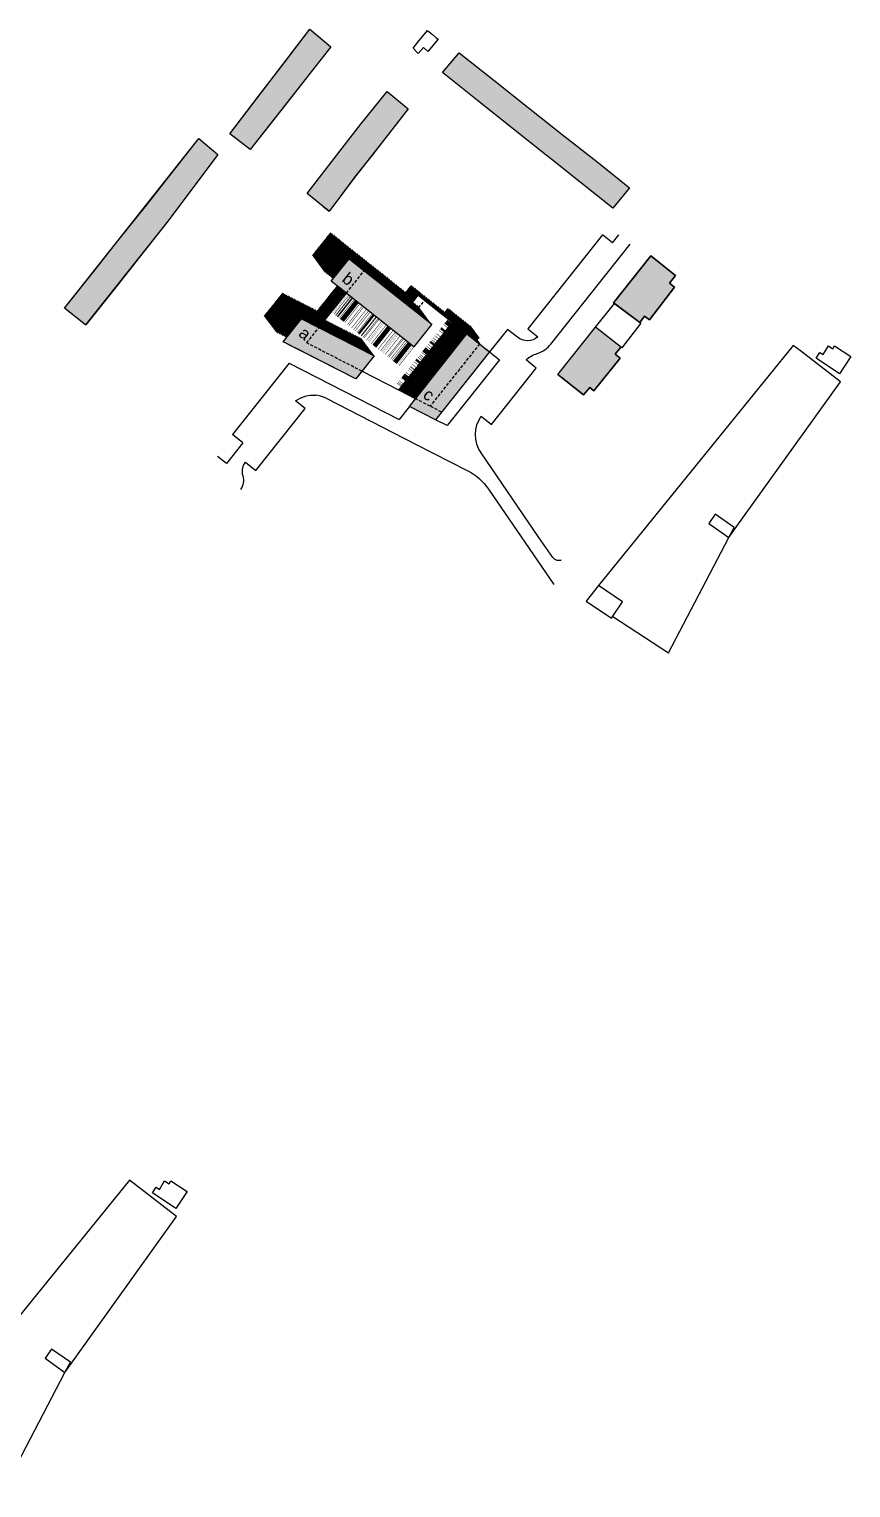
# Model space of a CAD drawing. Header units: metres. Extents: x -664657 to -643449, y -1076720 to -1062383.
# Drawn here: x -662518 to -662176, y -1068381 to -1067773 of the extents above; entities that cross this region are included whole.
import ezdxf

# ---------------------------------------------------------------- set-up
doc = ezdxf.new("R2010")
doc.units = ezdxf.units.M
doc.header["$LTSCALE"] = 0.1
doc.linetypes.add('DASHED', pattern=[19.05, 12.7, -6.35])
doc.layers.get('0').update_dxf_attribs({"color": 8, "lineweight": 9})
for name, color, linetype in [('AA_THER_katastr', 7, 'Continuous'), ('AA_THER_popis', 6, 'Continuous'), ('AA_THER_srafy', 52, 'Continuous'), ('AA_THER_SRAFY KATASTR', 14, 'Continuous'), ('AA_THER_ZELEŇ', 53, 'Continuous'), ('AA_THER_čárkovaná', 5, 'DASHED'), ('Vlastníci', 20, 'Continuous')]:
    doc.layers.add(name, color=color, linetype=linetype)
doc.layers.add('FLOATING-WINDOWS', color=2, linetype='Continuous', plot=False)
doc.styles.get("Standard").update_dxf_attribs({"font": 'arial.ttf', "width": 0.8})
pattern_1 = [(126.512676, (-656511.06602, -1070103.31102), (-0.255182765, -0.188912696), [])]

msp = doc.modelspace()

# ---------------------------------------------------------------- hatches: boundary and pattern name
at = {"layer": 'AA_THER_srafy', "linetype": 'ByBlock', "lineweight": 9}
h = msp.add_hatch(dxfattribs=at)
h.set_pattern_fill('ANSI31', color=250, scale=0.1, angle=120, style=0)
h.set_pattern_definition(pattern_1)
h.paths.add_polyline_path([(-662384.929, -1067868.434), (-662378.667, -1067873.413), (-662378.667, -1067873.413), (-662378.667, -1067873.413), (-662359.85, -1067888.374), (-662357.581, -1067885.52), (-662392.794, -1067857.524), (-662400.42, -1067867.029), (-662395.483, -1067873.674), (-662391.569, -1067876.786)])
at = {"layer": 'AA_THER_srafy', "lineweight": 9}
h = msp.add_hatch(color=254, dxfattribs=at)
h.dxf.hatch_style = 1
h.paths.add_polyline_path([(-662400.408, -1067909.236), (-662382.199, -1067918.561), (-662374.582, -1067908.98), (-662404.844, -1067893.482), (-662412.462, -1067903.063), (-662401.661, -1067908.594)])
h.paths.add_polyline_path([(-662384.929, -1067868.434), (-662350.488, -1067895.817), (-662357.957, -1067905.21), (-662392.397, -1067877.827)])
at = {"layer": 'AA_THER_srafy', "linetype": 'ByBlock', "lineweight": 9}
h = msp.add_hatch(dxfattribs=at)
h.set_pattern_fill('ANSI31', color=250, scale=0.1, angle=120, style=0)
h.set_pattern_definition(pattern_1)
h.paths.add_polyline_path([(-662404.844, -1067893.482), (-662397.581, -1067897.202), (-662386.135, -1067882.806), (-662390.049, -1067879.694), (-662398.381, -1067890.174), (-662412.858, -1067882.76), (-662420.484, -1067892.265), (-662415.547, -1067898.91), (-662411.008, -1067901.235)])
h = msp.add_hatch(dxfattribs=at)
h.set_pattern_fill('ANSI31', color=250, scale=0.1, angle=120, style=0)
h.set_pattern_definition(pattern_1)
h.paths.add_polyline_path([(-662330.723, -1067901.487), (-662334.426, -1067896.503), (-662343.815, -1067889.038), (-662345.14, -1067890.704), (-662359.201, -1067879.524), (-662361.495, -1067882.409), (-662357.581, -1067885.52), (-662357.581, -1067885.52), (-662356.611, -1067884.3), (-662356.116, -1067883.677), (-662335.796, -1067899.834), (-662335.796, -1067899.834), (-662331.882, -1067902.945), (-662330.552, -1067904.003), (-662331.601, -1067902.591)])
h = msp.add_hatch(dxfattribs=at)
h.set_pattern_fill('ANSI31', color=250, scale=0.1, angle=120, style=0)
h.set_pattern_definition(pattern_1)
h.paths.add_polyline_path([(-662355.856, -1067888.592), (-662358.41, -1067886.562), (-662359.85, -1067888.374), (-662350.488, -1067895.817)], flags=17)
h = msp.add_hatch(dxfattribs=at)
h.set_pattern_fill('ANSI31', color=250, scale=0.1, angle=120, style=0)
h.set_pattern_definition(pattern_1)
h.paths.add_polyline_path([(-662374.582, -1067908.98), (-662379.949, -1067901.755), (-662395.052, -1067894.021), (-662397.581, -1067897.202)])
h = msp.add_hatch(dxfattribs=at)
h.set_pattern_fill('ANSI31', color=250, scale=0.1, angle=120, style=0)
h.set_pattern_definition(pattern_1)
h.paths.add_polyline_path([(-662335.85, -1067899.791), (-662342.057, -1067894.855), (-662364.527, -1067923.118), (-662363.923, -1067923.427), (-662357.265, -1067926.836)])
at = {"layer": 'AA_THER_srafy', "lineweight": 9}
h = msp.add_hatch(color=254, dxfattribs=at)
h.dxf.hatch_style = 1
h.paths.add_polyline_path([(-662326.383, -1067907.318), (-662335.837, -1067899.801), (-662359.804, -1067930.03), (-662348.91, -1067935.609)])
at = {"layer": 'AA_THER_SRAFY KATASTR'}
h = msp.add_hatch(color=252, dxfattribs=at)
h.paths.add_polyline_path([(-662401.358, -1067772.683), (-662392.545, -1067780.058), (-662426.295, -1067822.928), (-662434.795, -1067816.303)])
h.paths.add_polyline_path([(-662369.17, -1067798.683), (-662360.358, -1067805.911), (-662371.045, -1067819.661), (-662382.108, -1067833.808), (-662391.795, -1067846.671), (-662393.262, -1067848.62), (-662395.733, -1067846.671), (-662402.52, -1067841.275), (-662391.233, -1067826.683), (-662380.17, -1067812.433)])
h.paths.add_polyline_path([(-662447.67, -1067818.286), (-662439.795, -1067825.036), (-662460.483, -1067852.694), (-662494.92, -1067896.046), (-662503.67, -1067889.046)])
h.paths.add_polyline_path([(-662345.983, -1067790.808), (-662275.795, -1067846.683), (-662274.92, -1067847.308), (-662267.983, -1067838.808), (-662281.67, -1067827.933), (-662296.045, -1067816.558), (-662310.233, -1067805.308), (-662324.67, -1067793.933), (-662339.045, -1067782.558)])
h = msp.add_hatch(color=252, dxfattribs=at)
h.paths.add_polyline_path([(-662297.871, -1067916.771), (-662287.25, -1067925.195), (-662284.594, -1067922.129), (-662282.907, -1067923.59), (-662271.893, -1067909.922), (-662273.984, -1067908.237), (-662271.684, -1067905.303), (-662282.222, -1067897.042)])
h.paths.add_polyline_path([(-662274.654, -1067886.786), (-662274.306, -1067887.063), (-662263.74, -1067895.057), (-662261.7, -1067892.385), (-662259.662, -1067893.941), (-662249.208, -1067880.249), (-662251.304, -1067878.587), (-662248.824, -1067875.461), (-662259.164, -1067867.259)])

# ---------------------------------------------------------------- linework, layer by layer
for q in [(-662395.733, -1067846.671), (-662391.795, -1067846.671)]:
    msp.add_line((-662393.262, -1067848.62), q)
at = {"layer": 'AA_THER_katastr', "color": 1}
for p in [(-662395.733, -1067846.671), (-662391.795, -1067846.671)]:
    msp.add_line(p, (-662393.262, -1067848.62), dxfattribs=at)
at = {"layer": 'AA_THER_katastr'}
for p, q in [((-662259.164, -1067867.259), (-662248.824, -1067875.461)), ((-662248.824, -1067875.461), (-662251.304, -1067878.587)), ((-662249.208, -1067880.249), (-662259.662, -1067893.941)), ((-662251.304, -1067878.587), (-662249.208, -1067880.249)), ((-662282.222, -1067897.042), (-662274.306, -1067887.063)), ((-662274.306, -1067887.063), (-662274.654, -1067886.786)), ((-662263.74, -1067895.057), (-662274.306, -1067887.063)), ((-662261.7, -1067892.385), (-662263.74, -1067895.057)), ((-662259.662, -1067893.941), (-662261.7, -1067892.385)), ((-662297.871, -1067916.771), (-662282.222, -1067897.042)), ((-662271.195, -1067905.687), (-662282.222, -1067897.042)), ((-662263.322, -1067895.376), (-662271.195, -1067905.687)), ((-662263.74, -1067895.057), (-662263.322, -1067895.376)), ((-662273.984, -1067908.237), (-662271.684, -1067905.303)), ((-662282.907, -1067923.59), (-662271.893, -1067909.922)), ((-662271.893, -1067909.922), (-662273.984, -1067908.237)), ((-662297.871, -1067916.771), (-662287.25, -1067925.195)), ((-662287.25, -1067925.195), (-662284.594, -1067922.129)), ((-662284.594, -1067922.129), (-662282.907, -1067923.59))]:
    msp.add_line(p, q, dxfattribs=at)
for points in [[(-662401.358, -1067772.683), (-662392.545, -1067780.058), (-662426.295, -1067822.928), (-662434.795, -1067816.303)], [(-662369.17, -1067798.683), (-662360.358, -1067805.911), (-662371.045, -1067819.661), (-662382.108, -1067833.808), (-662391.795, -1067846.671), (-662393.262, -1067848.62), (-662395.733, -1067846.671), (-662402.52, -1067841.275), (-662391.233, -1067826.683), (-662380.17, -1067812.433)], [(-662447.67, -1067818.286), (-662439.795, -1067825.036), (-662460.483, -1067852.694), (-662494.92, -1067896.046), (-662503.67, -1067889.046), (-662447.67, -1067818.286)]]:
    msp.add_lwpolyline(points, close=True, dxfattribs=at)
msp.add_lwpolyline([(-662259.164, -1067867.259), (-662274.654, -1067886.786)], dxfattribs=at)
at = {"layer": 'AA_THER_srafy', "color": 250, "linetype": 'ByBlock', "lineweight": -3}
msp.add_line((-662332.403, -1067901.511), (-662330.552, -1067904.003), dxfattribs=at)
at = {"layer": 'AA_THER_SRAFY KATASTR', "const_width": 0.2}
for points in [[(-662384.929, -1067868.434), (-662350.488, -1067895.817), (-662357.957, -1067905.21), (-662392.397, -1067877.827), (-662384.929, -1067868.434)], [(-662359.804, -1067930.03), (-662335.85, -1067899.791), (-662326.376, -1067907.323), (-662348.91, -1067935.609), (-662359.804, -1067930.03)]]:
    msp.add_lwpolyline(points, dxfattribs=at)
msp.add_lwpolyline([(-662400.408, -1067909.236), (-662382.199, -1067918.561), (-662374.582, -1067908.98), (-662404.844, -1067893.482), (-662412.462, -1067903.063), (-662401.661, -1067908.594)], close=True, dxfattribs=at)
at = {"layer": 'AA_THER_ZELEŇ'}
for points, const_width in [([(-662397.581, -1067897.202), (-662386.135, -1067882.806)], 0.35), ([(-662385.724, -1067883.133), (-662391.98, -1067891.001)], 0.05), ([(-662385.451, -1067883.35), (-662391.706, -1067891.218)], 0.05), ([(-662385.045, -1067883.673), (-662391.3, -1067891.541)], 0.2), ([(-662385.045, -1067883.673), (-662391.3, -1067891.541)], 0.2), ([(-662385.029, -1067883.686), (-662391.285, -1067891.554)], 0.2), ([(-662384.413, -1067884.175), (-662390.669, -1067892.043)], 0.2), ([(-662384.217, -1067884.331), (-662390.473, -1067892.199)], 0.2), ([(-662383.77, -1067884.687), (-662390.025, -1067892.555)], 0.2), ([(-662383.714, -1067884.731), (-662389.969, -1067892.599)], 0.2), ([(-662383.658, -1067884.776), (-662389.913, -1067892.644)], 0.2), ([(-662383.602, -1067884.82), (-662389.857, -1067892.688)], 0.2), ([(-662383.518, -1067884.887), (-662389.773, -1067892.755)], 0.2), ([(-662383.49, -1067884.909), (-662389.745, -1067892.777)], 0.2), ([(-662383.406, -1067884.976), (-662389.662, -1067892.844)], 0.2), ([(-662382.83, -1067885.434), (-662389.086, -1067893.302)], 0.2), ([(-662381.739, -1067886.302), (-662387.994, -1067894.17)], 2), ([(-662381.363, -1067886.6), (-662387.619, -1067894.468)], 0.2), ([(-662380.523, -1067887.268), (-662386.779, -1067895.136)], 0.2), ([(-662359.85, -1067888.374), (-662356.116, -1067883.677), (-662335.85, -1067899.791)], 0.35), ([(-662379.46, -1067888.113), (-662385.716, -1067895.981)], 0.2), ([(-662378.872, -1067888.581), (-662385.127, -1067896.449)], 0.2), ([(-662377.697, -1067889.515), (-662383.953, -1067897.383)], 0.2), ([(-662376.868, -1067890.174), (-662383.124, -1067898.042)], 0.2), ([(-662376.213, -1067890.695), (-662382.469, -1067898.563)], 0.2), ([(-662375.346, -1067891.385), (-662381.601, -1067899.253)], 0.2), ([(-662374.704, -1067891.895), (-662380.959, -1067899.763)], 1), ([(-662373.623, -1067892.754), (-662379.879, -1067900.622)], 0.5), ([(-662372.866, -1067893.356), (-662379.122, -1067901.224)], 0.2), ([(-662372.491, -1067893.654), (-662378.747, -1067901.522)], 0.2), ([(-662336.693, -1067900.974), (-662344.561, -1067894.718)], 2), ([(-662371.4, -1067894.522), (-662377.655, -1067902.39)], 0.2), ([(-662370.797, -1067895.001), (-662377.053, -1067902.869)], 0.08), ([(-662370.423, -1067895.299), (-662376.678, -1067903.167)], 0.08), ([(-662369.486, -1067896.044), (-662375.741, -1067903.912)], 0.2), ([(-662368.193, -1067897.072), (-662374.448, -1067904.94)], 2), ([(-662367.611, -1067897.535), (-662373.866, -1067905.403)], 0.2), ([(-662366.627, -1067898.317), (-662372.882, -1067906.185)], 0.2), ([(-662365.708, -1067899.048), (-662371.963, -1067906.916)], 0.2), ([(-662365.233, -1067899.425), (-662371.488, -1067907.293)], 0.08), ([(-662364.93, -1067899.666), (-662371.186, -1067907.534)], 0.08), ([(-662340.675, -1067905.982), (-662348.543, -1067899.726)], 0.2), ([(-662339.562, -1067904.582), (-662347.43, -1067898.327)], 0.2), ([(-662338.85, -1067903.687), (-662346.718, -1067897.431)], 1), ([(-662337.639, -1067902.163), (-662345.507, -1067895.907)], 0.2), ([(-662364.499, -1067900.009), (-662370.755, -1067907.877)], 0.08), ([(-662363.715, -1067900.632), (-662369.971, -1067908.5)], 0.2), ([(-662362.657, -1067901.473), (-662368.913, -1067909.341)], 0.2), ([(-662362.232, -1067901.811), (-662368.488, -1067909.679)], 0.2), ([(-662361.398, -1067902.474), (-662367.654, -1067910.342)], 0.2), ([(-662360.78, -1067902.966), (-662367.035, -1067910.834)], 0.2), ([(-662359.649, -1067903.865), (-662365.905, -1067911.733)], 2), ([(-662358.473, -1067904.8), (-662364.729, -1067912.668)], 0.08), ([(-662357.924, -1067905.236), (-662364.18, -1067913.104)], 0.2), ([(-662345.844, -1067912.484), (-662353.712, -1067906.228)], 2), ([(-662345.266, -1067911.756), (-662353.134, -1067905.5)], 0.2), ([(-662344.813, -1067911.187), (-662352.681, -1067904.931)], 0.2), ([(-662344.168, -1067910.375), (-662352.036, -1067904.12)], 0.2), ([(-662343.304, -1067909.288), (-662351.172, -1067903.033)], 1), ([(-662342.636, -1067908.449), (-662350.504, -1067902.193)], 0.2), ([(-662342.054, -1067907.717), (-662349.922, -1067901.461)], 0.2), ([(-662341.342, -1067906.821), (-662349.21, -1067900.566)], 0.2), ([(-662349.983, -1067917.689), (-662357.851, -1067911.433)], 0.2), ([(-662349.248, -1067916.765), (-662357.116, -1067910.51)], 1), ([(-662348.447, -1067915.758), (-662356.315, -1067909.502)], 0.2), ([(-662348.002, -1067915.198), (-662355.87, -1067908.942)], 0.2), ([(-662347.557, -1067914.638), (-662355.425, -1067908.383)], 0.2), ([(-662346.845, -1067913.743), (-662354.713, -1067907.487)], 0.2), ([(-662346.489, -1067913.295), (-662354.357, -1067907.039)], 0.2), ([(-662379.66, -1067915.368), (-662357.265, -1067926.836)], 0.35), ([(-662354.603, -1067923.499), (-662362.471, -1067917.244)], 2), ([(-662355.315, -1067924.395), (-662363.183, -1067918.139)], 0.2), ([(-662353.891, -1067922.604), (-662361.759, -1067916.348)], 0.2), ([(-662353.423, -1067922.016), (-662361.291, -1067915.76)], 0.2), ([(-662352.675, -1067921.075), (-662360.543, -1067914.819)], 0.1), ([(-662352.177, -1067920.449), (-662360.045, -1067914.193)], 0.2), ([(-662351.674, -1067919.816), (-662359.542, -1067913.56)], 0.2), ([(-662351.479, -1067919.571), (-662359.347, -1067913.315)], 0.2), ([(-662350.811, -1067918.731), (-662358.679, -1067912.475)], 0.2), ([(-662357.082, -1067926.618), (-662364.95, -1067920.363)], 0.2), ([(-662356.694, -1067926.13), (-662364.562, -1067919.874)], 0.2), ([(-662356.694, -1067926.13), (-662364.562, -1067919.874)], 0.2), ([(-662356.249, -1067925.57), (-662364.117, -1067919.315)], 0.2)]:
    msp.add_lwpolyline(points, dxfattribs=dict(at, const_width=const_width))
at = {"layer": 'AA_THER_čárkovaná'}
for p, q in [((-662386.135, -1067882.806), (-662378.667, -1067873.413)), ((-662357.181, -1067890.496), (-662353.447, -1067885.799)), ((-662330.552, -1067904.003), (-662351.183, -1067929.951)), ((-662330.552, -1067904.003), (-662326.403, -1067907.302)), ((-662351.182, -1067929.952), (-662357.265, -1067926.836)), ((-662346.371, -1067932.416), (-662351.182, -1067929.952))]:
    msp.add_line(p, q, dxfattribs=at)
msp.add_lwpolyline([(-662379.66, -1067915.368), (-662402.66, -1067903.589), (-662397.581, -1067897.202)], dxfattribs=at)
at = {"layer": 'FLOATING-WINDOWS', "color": 1}
for p, q in [((-662275.084, -1067861.852), (-662279.299, -1067858.501)), ((-662275.084, -1067861.852), (-662272.45, -1067858.54)), ((-662409.92, -1067912.06), (-662433.598, -1067941.84)), ((-662409.92, -1067912.06), (-662364.152, -1067935.499)), ((-662394.548, -1067926.673), (-662357.035, -1067945.884)), ((-662359.804, -1067930.03), (-662364.152, -1067935.499)), ((-662423.904, -1067956.802), (-662403.26, -1067930.996)), ((-662429.293, -1067945.263), (-662433.598, -1067941.84)), ((-662429.293, -1067945.263), (-662436.166, -1067953.908)), ((-662436.166, -1067953.908), (-662439.85, -1067950.979))]:
    msp.add_line(p, q, dxfattribs=at)
at = {"layer": 'FLOATING-WINDOWS', "color": 3}
msp.add_line((-662274.654, -1067886.786), (-662259.164, -1067867.259), dxfattribs=at)
at = {"layer": 'FLOATING-WINDOWS', "color": 1}
for points in [[(-662279.299, -1067858.501), (-662310.447, -1067897.677), (-662306.232, -1067901.028, -0.3608527), (-662314.786, -1067901.207), (-662318.908, -1067897.93), (-662326.376, -1067907.323), (-662322.255, -1067910.6), (-662344.098, -1067938.074), (-662348.879, -1067935.625)], [(-662298.459, -1067994.214), (-662296.48, -1067994.137, -0.3496349), (-662300.055, -1067993.042), (-662305.759, -1067984.721), (-662329.929, -1067949.456, -0.3125995), (-662329.851, -1067934.134), (-662325.539, -1067937.556), (-662306.876, -1067914.075), (-662311.168, -1067910.662, -0.1027252), (-662306.472, -1067907.97, 0.1468458), (-662300.807, -1067904.032), (-662267.718, -1067862.414)], [(-662403.26, -1067930.996), (-662407.279, -1067927.8, -0.1899665), (-662398.807, -1067925.415), (-662398.807, -1067925.415), (-662398.807, -1067925.415)], [(-662357.035, -1067945.884), (-662335.665, -1067956.828, -0.1248003), (-662326.809, -1067964.621), (-662299.619, -1068004.291)], [(-662430.198, -1067964.662, 0.2540792), (-662429.204, -1067959.021, -0.2558157), (-662428.185, -1067953.35), (-662423.904, -1067956.802)]]:
    msp.add_lwpolyline(points, format="xyb", dxfattribs=at)
at = {"layer": 'FLOATING-WINDOWS', "lineweight": -3}
msp.add_lwpolyline([(-662326.403, -1067907.302), (-662348.91, -1067935.609), (-662359.804, -1067930.03), (-662357.265, -1067926.836), (-662363.923, -1067923.427), (-662379.66, -1067915.368), (-662382.199, -1067918.561), (-662407.178, -1067905.769), (-662408.411, -1067905.137), (-662412.462, -1067903.063), (-662404.844, -1067893.482), (-662397.581, -1067897.202), (-662386.135, -1067882.806), (-662392.397, -1067877.827), (-662384.929, -1067868.434), (-662359.85, -1067888.374), (-662356.116, -1067883.677), (-662356.116, -1067883.677), (-662326.403, -1067907.302)], dxfattribs=at)
for points in [[(-662384.929, -1067868.434), (-662350.488, -1067895.817), (-662357.957, -1067905.21), (-662392.397, -1067877.827)], [(-662374.582, -1067908.98), (-662382.199, -1067918.561), (-662412.462, -1067903.063), (-662404.844, -1067893.482)], [(-662335.796, -1067899.834), (-662326.403, -1067907.302), (-662348.879, -1067935.625), (-662359.804, -1067930.03)]]:
    msp.add_lwpolyline(points, close=True, dxfattribs=at)
at = {"layer": 'FLOATING-WINDOWS', "color": 1}
for points in [[(-662182.42, -1067904.808), (-662175.67, -1067909.308), (-662180.42, -1067916.433), (-662190.108, -1067909.933), (-662188.545, -1067907.558), (-662187.233, -1067908.433), (-662185.045, -1067904.808), (-662183.17, -1067906.058)], [(-662459.33, -1068253.089), (-662452.58, -1068257.589), (-662457.33, -1068264.714), (-662467.018, -1068258.214), (-662465.455, -1068255.839), (-662464.143, -1068256.714), (-662461.955, -1068253.089), (-662460.08, -1068254.339)]]:
    msp.add_lwpolyline(points, close=True, dxfattribs=at)
msp.add_arc((-662400.018, -1067937.354), 12, 62.882051, 86.46381, dxfattribs=at)
at = {"layer": 'Vlastníci', "color": 0, "lineweight": -3}
for points in [[(-662401.358, -1067772.683), (-662392.545, -1067780.058), (-662403.295, -1067793.683), (-662414.295, -1067807.678), (-662426.295, -1067822.928), (-662434.795, -1067816.303), (-662422.795, -1067800.678), (-662411.989, -1067786.552)], [(-662347.858, -1067776.808), (-662352.108, -1067781.933), (-662353.983, -1067780.308), (-662356.108, -1067782.808), (-662356.108, -1067782.808), (-662358.295, -1067780.541), (-662356.295, -1067778.166), (-662352.233, -1067773.183), (-662350.233, -1067774.933), (-662348.733, -1067776.183)], [(-662339.045, -1067782.558), (-662324.67, -1067793.933), (-662310.233, -1067805.308), (-662296.045, -1067816.558), (-662281.67, -1067827.933), (-662267.983, -1067838.808), (-662274.92, -1067847.308), (-662288.545, -1067836.558), (-662300.941, -1067826.619), (-662302.738, -1067825.19), (-662317.045, -1067813.808), (-662331.355, -1067802.438), (-662345.983, -1067790.808)], [(-662369.17, -1067798.683), (-662360.358, -1067805.911), (-662371.045, -1067819.683), (-662375.231, -1067825.09), (-662376.52, -1067826.627), (-662382.108, -1067833.796), (-662391.795, -1067846.671), (-662393.262, -1067848.62), (-662395.733, -1067846.671), (-662402.52, -1067841.275), (-662391.233, -1067826.683), (-662380.17, -1067812.433), (-662369.17, -1067798.661)], [(-662439.795, -1067825.036), (-662460.483, -1067852.683), (-662471.983, -1067867.183), (-662483.233, -1067881.558), (-662494.861, -1067896.093), (-662494.92, -1067896.046), (-662494.92, -1067896.046), (-662503.67, -1067889.046), (-662492.176, -1067874.553), (-662480.858, -1067860.308), (-662469.858, -1067846.683), (-662458.795, -1067832.433), (-662447.67, -1067818.286)], [(-662274.654, -1067886.786), (-662263.74, -1067895.057), (-662261.7, -1067892.385), (-662259.662, -1067893.941), (-662249.208, -1067880.249), (-662251.304, -1067878.587), (-662248.824, -1067875.461), (-662259.164, -1067867.259)], [(-662263.74, -1067895.057), (-662263.322, -1067895.376), (-662271.195, -1067905.687), (-662271.684, -1067905.303), (-662273.984, -1067908.237), (-662271.893, -1067909.922), (-662282.907, -1067923.59), (-662284.594, -1067922.129), (-662287.25, -1067925.195), (-662297.871, -1067916.771), (-662282.222, -1067897.042), (-662274.306, -1067887.063)], [(-662286.045, -1068011.302), (-662275.545, -1068018.427), (-662274.986, -1068017.681), (-662251.67, -1068032.933), (-662226.608, -1067984.78), (-662223.92, -1067980.955), (-662180.045, -1067919.808), (-662196.608, -1067906.933), (-662199.693, -1067904.634), (-662240.307, -1067954.705), (-662280.92, -1068004.777)], [(-662224.358, -1067980.53), (-662232.233, -1067975.03), (-662234.92, -1067978.905), (-662226.618, -1067984.8)], [(-662275.545, -1068018.427), (-662270.983, -1068011.652), (-662280.92, -1068004.777), (-662286.029, -1068011.287)], [(-662562.955, -1068359.583), (-662552.455, -1068366.708), (-662551.896, -1068365.962), (-662528.58, -1068381.214), (-662503.518, -1068333.062), (-662500.83, -1068329.236), (-662456.955, -1068268.089), (-662473.518, -1068255.214), (-662476.603, -1068252.916), (-662517.216, -1068302.987), (-662557.83, -1068353.058)], [(-662501.268, -1068328.812), (-662509.143, -1068323.312), (-662511.83, -1068327.187), (-662503.528, -1068333.082)]]:
    msp.add_lwpolyline(points, close=True, dxfattribs=at)

# ---------------------------------------------------------------- texts
at = {"layer": 'AA_THER_popis'}
for s, p in [('b', (-662388.39, -1067877.643)), ('a', (-662406.448, -1067900.355)), ('c', (-662354.61, -1067926.025))]:
    msp.add_text(s, height=5, rotation=321.512676, dxfattribs=at).set_placement(p)

doc.saveas('drawing.dxf')
